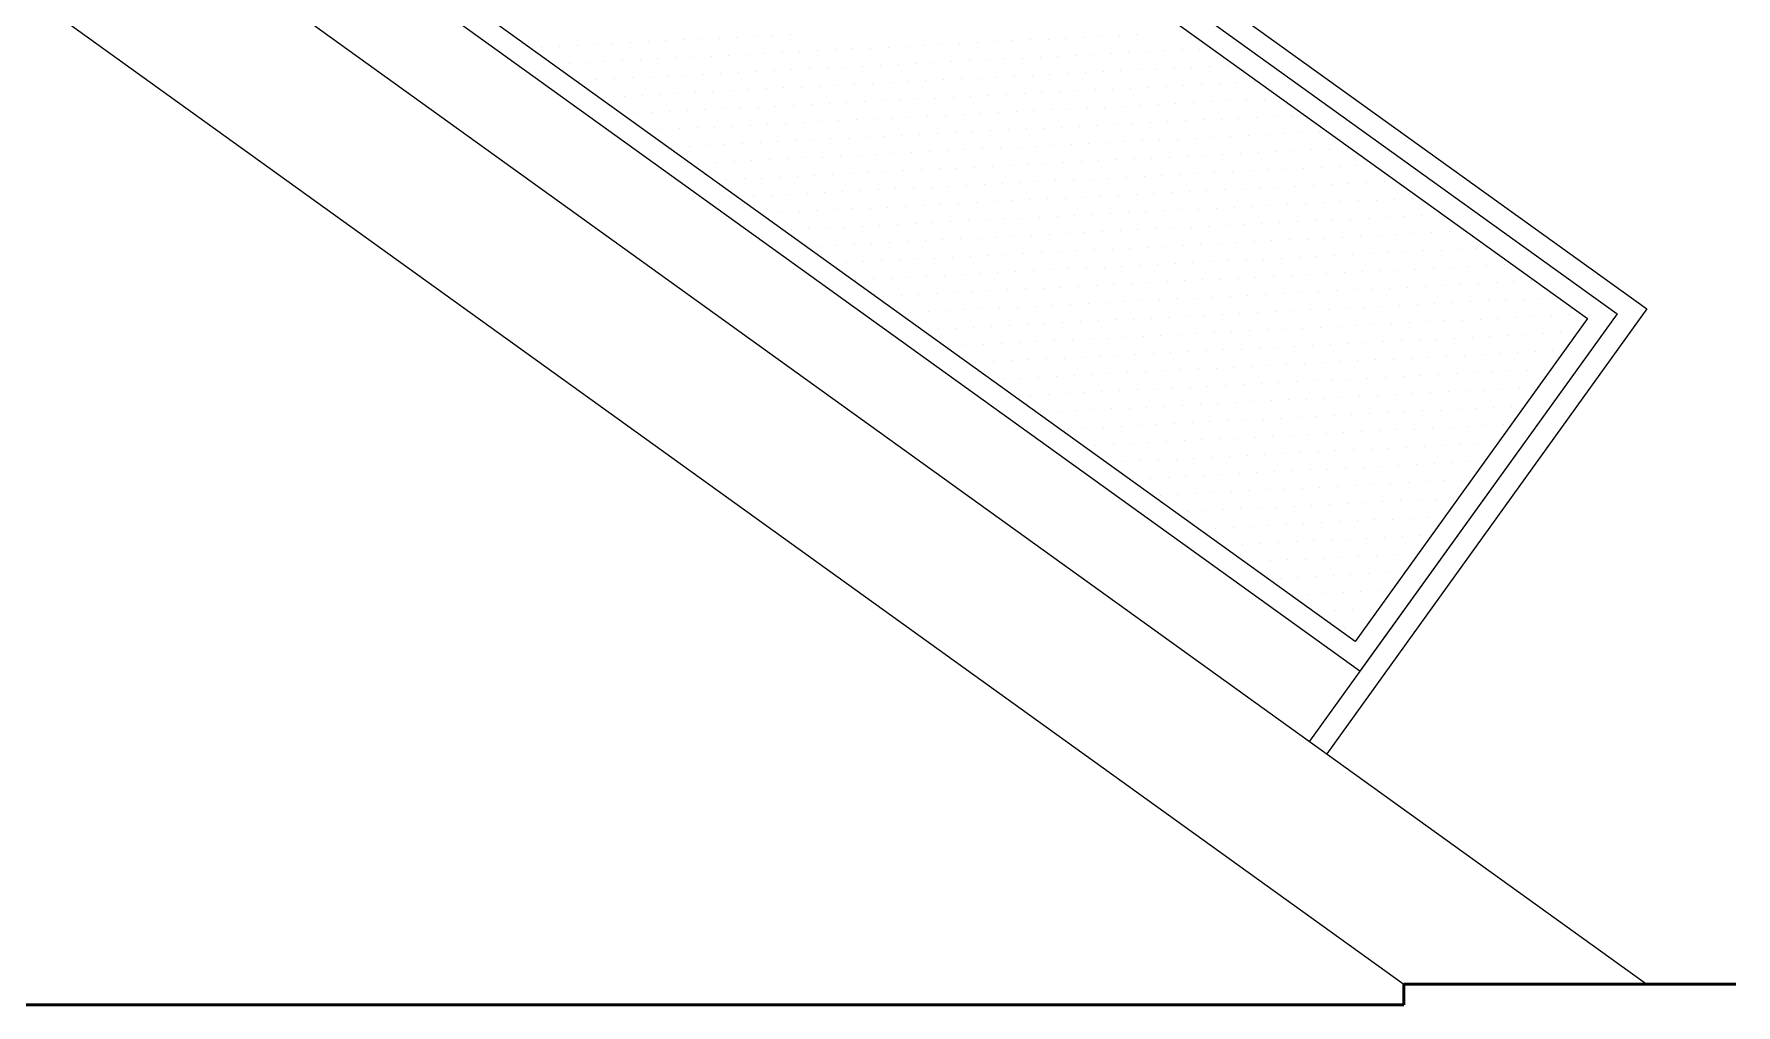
# Model space of a CAD drawing. Header units: inches. Extents: x -1721 to -596, y -6348 to -3031.
# Drawn here: x -795.396 to -792.999, y -3139.215 to -3137.847 of the extents above; entities that cross this region are included whole.
import ezdxf

# ---------------------------------------------------------------- set-up
doc = ezdxf.new("R2010")
doc.units = ezdxf.units.IN
doc.header["$MEASUREMENT"] = 0
doc.layers.add('$0$AA - pareti sezionate', color=236, linetype='Continuous', lineweight=50)
doc.layers.add('$0$AA- arredo', color=8, linetype='Continuous', lineweight=18)

msp = doc.modelspace()

# ---------------------------------------------------------------- linework, layer by layer
at = {"layer": '$0$AA - pareti sezionate'}
for p, q in [((-793.467, -3139.1852), (-792.9994, -3139.1852)), ((-793.467, -3139.1852), (-793.467, -3139.2145)), ((-793.467, -3139.2145), (-806.153, -3139.2145))]:
    msp.add_line(p, q, dxfattribs=at)
at = {"layer": '$0$AA- arredo'}
for p, q in [((-796.6248, -3136.6652), (-793.1248, -3139.1852)), ((-795.3561, -3136.6652), (-793.1666, -3138.241)), ((-795.3048, -3136.6652), (-793.1248, -3138.2342)), ((-796.6248, -3136.9116), (-793.467, -3139.1852)), ((-794.5655, -3137.2342), (-793.1666, -3138.241)), ((-794.5587, -3137.2761), (-793.2085, -3138.2478)), ((-793.5288, -3138.7442), (-794.9277, -3137.7374)), ((-793.5356, -3138.7024), (-794.8858, -3137.7306)), ((-793.1666, -3138.241), (-793.6, -3138.8431)), ((-793.1248, -3138.2342), (-793.5756, -3138.8606)), ((-793.2085, -3138.2478), (-793.5356, -3138.7024)), ((-793.1666, -3138.241), (-793.5288, -3138.7442))]:
    msp.add_line(p, q, dxfattribs=at)
at = {"layer": '$0$AA- arredo', "linetype": 'Continuous'}
for p, q in [((-794.6807, -3137.8652), (-794.6807, -3137.8652)), ((-794.6557, -3137.8639), (-794.6557, -3137.8639)), ((-794.6308, -3137.8626), (-794.6308, -3137.8626)), ((-794.6058, -3137.8614), (-794.6058, -3137.8614)), ((-794.5808, -3137.8601), (-794.5808, -3137.8601)), ((-794.5558, -3137.8588), (-794.5558, -3137.8588)), ((-794.5309, -3137.8576), (-794.5309, -3137.8576)), ((-794.5059, -3137.8563), (-794.5059, -3137.8563)), ((-794.4809, -3137.855), (-794.4809, -3137.855)), ((-794.456, -3137.8537), (-794.456, -3137.8537)), ((-794.431, -3137.8525), (-794.431, -3137.8525)), ((-794.406, -3137.8512), (-794.406, -3137.8512)), ((-794.3811, -3137.8499), (-794.3811, -3137.8499)), ((-794.3561, -3137.8487), (-794.3561, -3137.8487)), ((-794.3311, -3137.8474), (-794.3311, -3137.8474)), ((-794.2425, -3137.8679), (-794.2425, -3137.8679)), ((-794.2175, -3137.8666), (-794.2175, -3137.8666)), ((-794.1925, -3137.8654), (-794.1925, -3137.8654)), ((-794.1676, -3137.8641), (-794.1676, -3137.8641)), ((-794.1426, -3137.8628), (-794.1426, -3137.8628)), ((-794.1176, -3137.8615), (-794.1176, -3137.8615)), ((-794.0927, -3137.8603), (-794.0927, -3137.8603)), ((-794.0677, -3137.859), (-794.0677, -3137.859)), ((-794.0427, -3137.8577), (-794.0427, -3137.8577)), ((-794.0178, -3137.8564), (-794.0178, -3137.8564)), ((-793.9928, -3137.8552), (-793.9928, -3137.8552)), ((-793.9678, -3137.8539), (-793.9678, -3137.8539)), ((-793.9429, -3137.8526), (-793.9429, -3137.8526)), ((-793.9179, -3137.8514), (-793.9179, -3137.8514)), ((-793.8929, -3137.8501), (-793.8929, -3137.8501)), ((-793.868, -3137.8488), (-793.868, -3137.8488)), ((-793.843, -3137.8475), (-793.843, -3137.8475)), ((-793.7543, -3137.8681), (-793.7543, -3137.8681)), ((-794.642, -3137.8883), (-794.642, -3137.8883)), ((-794.617, -3137.887), (-794.617, -3137.887)), ((-794.592, -3137.8857), (-794.592, -3137.8857)), ((-794.5671, -3137.8844), (-794.5671, -3137.8844)), ((-794.5421, -3137.8832), (-794.5421, -3137.8832)), ((-794.5171, -3137.8819), (-794.5171, -3137.8819)), ((-794.4922, -3137.8806), (-794.4922, -3137.8806)), ((-794.4672, -3137.8793), (-794.4672, -3137.8793)), ((-794.4422, -3137.8781), (-794.4422, -3137.8781)), ((-794.4173, -3137.8768), (-794.4173, -3137.8768)), ((-794.3923, -3137.8755), (-794.3923, -3137.8755)), ((-794.3673, -3137.8743), (-794.3673, -3137.8743)), ((-794.3424, -3137.873), (-794.3424, -3137.873)), ((-794.3174, -3137.8717), (-794.3174, -3137.8717)), ((-794.2924, -3137.8704), (-794.2924, -3137.8704)), ((-794.2674, -3137.8692), (-794.2674, -3137.8692)), ((-794.2287, -3137.8922), (-794.2287, -3137.8922)), ((-794.2038, -3137.891), (-794.2038, -3137.891)), ((-794.1788, -3137.8897), (-794.1788, -3137.8897)), ((-794.1538, -3137.8884), (-794.1538, -3137.8884)), ((-794.1289, -3137.8871), (-794.1289, -3137.8871)), ((-794.1039, -3137.8859), (-794.1039, -3137.8859)), ((-794.0789, -3137.8846), (-794.0789, -3137.8846)), ((-794.054, -3137.8833), (-794.054, -3137.8833)), ((-794.029, -3137.882), (-794.029, -3137.882)), ((-794.004, -3137.8808), (-794.004, -3137.8808)), ((-793.979, -3137.8795), (-793.979, -3137.8795)), ((-793.9541, -3137.8782), (-793.9541, -3137.8782)), ((-793.9291, -3137.877), (-793.9291, -3137.877)), ((-793.9041, -3137.8757), (-793.9041, -3137.8757)), ((-793.8792, -3137.8744), (-793.8792, -3137.8744)), ((-793.8542, -3137.8731), (-793.8542, -3137.8731)), ((-793.8292, -3137.8719), (-793.8292, -3137.8719)), ((-793.8043, -3137.8706), (-793.8043, -3137.8706)), ((-793.7793, -3137.8693), (-793.7793, -3137.8693)), ((-793.7156, -3137.8911), (-793.7156, -3137.8911)), ((-794.6282, -3137.9126), (-794.6282, -3137.9126)), ((-794.6032, -3137.9113), (-794.6032, -3137.9113)), ((-794.5783, -3137.91), (-794.5783, -3137.91)), ((-794.5533, -3137.9088), (-794.5533, -3137.9088)), ((-794.5283, -3137.9075), (-794.5283, -3137.9075)), ((-794.5034, -3137.9062), (-794.5034, -3137.9062)), ((-794.4784, -3137.9049), (-794.4784, -3137.9049)), ((-794.4534, -3137.9037), (-794.4534, -3137.9037)), ((-794.4285, -3137.9024), (-794.4285, -3137.9024)), ((-794.4035, -3137.9011), (-794.4035, -3137.9011)), ((-794.3785, -3137.8999), (-794.3785, -3137.8999)), ((-794.3536, -3137.8986), (-794.3536, -3137.8986)), ((-794.3286, -3137.8973), (-794.3286, -3137.8973)), ((-794.3036, -3137.896), (-794.3036, -3137.896)), ((-794.2787, -3137.8948), (-794.2787, -3137.8948)), ((-794.2537, -3137.8935), (-794.2537, -3137.8935)), ((-794.19, -3137.9153), (-794.19, -3137.9153)), ((-794.165, -3137.914), (-794.165, -3137.914)), ((-794.1401, -3137.9127), (-794.1401, -3137.9127)), ((-794.1151, -3137.9115), (-794.1151, -3137.9115)), ((-794.0901, -3137.9102), (-794.0901, -3137.9102)), ((-794.0652, -3137.9089), (-794.0652, -3137.9089)), ((-794.0402, -3137.9077), (-794.0402, -3137.9077)), ((-794.0152, -3137.9064), (-794.0152, -3137.9064)), ((-793.9903, -3137.9051), (-793.9903, -3137.9051)), ((-793.9653, -3137.9038), (-793.9653, -3137.9038)), ((-793.9403, -3137.9026), (-793.9403, -3137.9026)), ((-793.9154, -3137.9013), (-793.9154, -3137.9013)), ((-793.8904, -3137.9), (-793.8904, -3137.9)), ((-793.8654, -3137.8987), (-793.8654, -3137.8987)), ((-793.8405, -3137.8975), (-793.8405, -3137.8975)), ((-793.8155, -3137.8962), (-793.8155, -3137.8962)), ((-793.7905, -3137.8949), (-793.7905, -3137.8949)), ((-793.7656, -3137.8937), (-793.7656, -3137.8937)), ((-793.7406, -3137.8924), (-793.7406, -3137.8924)), ((-793.7019, -3137.9154), (-793.7019, -3137.9154)), ((-793.6769, -3137.9142), (-793.6769, -3137.9142)), ((-794.5895, -3137.9356), (-794.5895, -3137.9356)), ((-794.5645, -3137.9344), (-794.5645, -3137.9344)), ((-794.5395, -3137.9331), (-794.5395, -3137.9331)), ((-794.5146, -3137.9318), (-794.5146, -3137.9318)), ((-794.4896, -3137.9306), (-794.4896, -3137.9306)), ((-794.4646, -3137.9293), (-794.4646, -3137.9293)), ((-794.4397, -3137.928), (-794.4397, -3137.928)), ((-794.4147, -3137.9267), (-794.4147, -3137.9267)), ((-794.3897, -3137.9255), (-794.3897, -3137.9255)), ((-794.3648, -3137.9242), (-794.3648, -3137.9242)), ((-794.3398, -3137.9229), (-794.3398, -3137.9229)), ((-794.3148, -3137.9216), (-794.3148, -3137.9216)), ((-794.2899, -3137.9204), (-794.2899, -3137.9204)), ((-794.2649, -3137.9191), (-794.2649, -3137.9191)), ((-794.2399, -3137.9178), (-794.2399, -3137.9178)), ((-794.215, -3137.9166), (-794.215, -3137.9166)), ((-794.1762, -3137.9396), (-794.1762, -3137.9396)), ((-794.1513, -3137.9383), (-794.1513, -3137.9383)), ((-794.1263, -3137.9371), (-794.1263, -3137.9371)), ((-794.1013, -3137.9358), (-794.1013, -3137.9358)), ((-794.0764, -3137.9345), (-794.0764, -3137.9345)), ((-794.0514, -3137.9333), (-794.0514, -3137.9333)), ((-794.0264, -3137.932), (-794.0264, -3137.932)), ((-794.0015, -3137.9307), (-794.0015, -3137.9307)), ((-793.9765, -3137.9294), (-793.9765, -3137.9294)), ((-793.9515, -3137.9282), (-793.9515, -3137.9282)), ((-793.9266, -3137.9269), (-793.9266, -3137.9269)), ((-793.9016, -3137.9256), (-793.9016, -3137.9256)), ((-793.8766, -3137.9244), (-793.8766, -3137.9244)), ((-793.8517, -3137.9231), (-793.8517, -3137.9231)), ((-793.8267, -3137.9218), (-793.8267, -3137.9218)), ((-793.8017, -3137.9205), (-793.8017, -3137.9205)), ((-793.7768, -3137.9193), (-793.7768, -3137.9193)), ((-793.7518, -3137.918), (-793.7518, -3137.918)), ((-793.7268, -3137.9167), (-793.7268, -3137.9167)), ((-793.6881, -3137.9398), (-793.6881, -3137.9398)), ((-793.6631, -3137.9385), (-793.6631, -3137.9385)), ((-794.5508, -3137.9587), (-794.5508, -3137.9587)), ((-794.5258, -3137.9574), (-794.5258, -3137.9574)), ((-794.5008, -3137.9562), (-794.5008, -3137.9562)), ((-794.4759, -3137.9549), (-794.4759, -3137.9549)), ((-794.4509, -3137.9536), (-794.4509, -3137.9536)), ((-794.4259, -3137.9523), (-794.4259, -3137.9523)), ((-794.401, -3137.9511), (-794.401, -3137.9511)), ((-794.376, -3137.9498), (-794.376, -3137.9498)), ((-794.351, -3137.9485), (-794.351, -3137.9485)), ((-794.3261, -3137.9473), (-794.3261, -3137.9473)), ((-794.3011, -3137.946), (-794.3011, -3137.946)), ((-794.2761, -3137.9447), (-794.2761, -3137.9447)), ((-794.2511, -3137.9434), (-794.2511, -3137.9434)), ((-794.2262, -3137.9422), (-794.2262, -3137.9422)), ((-794.2012, -3137.9409), (-794.2012, -3137.9409)), ((-794.1625, -3137.9639), (-794.1625, -3137.9639)), ((-794.1375, -3137.9627), (-794.1375, -3137.9627)), ((-794.1126, -3137.9614), (-794.1126, -3137.9614)), ((-794.0876, -3137.9601), (-794.0876, -3137.9601)), ((-794.0626, -3137.9589), (-794.0626, -3137.9589)), ((-794.0377, -3137.9576), (-794.0377, -3137.9576)), ((-794.0127, -3137.9563), (-794.0127, -3137.9563)), ((-793.9877, -3137.955), (-793.9877, -3137.955)), ((-793.9627, -3137.9538), (-793.9627, -3137.9538)), ((-793.9378, -3137.9525), (-793.9378, -3137.9525)), ((-793.9128, -3137.9512), (-793.9128, -3137.9512)), ((-793.8878, -3137.95), (-793.8878, -3137.95)), ((-793.8629, -3137.9487), (-793.8629, -3137.9487)), ((-793.8379, -3137.9474), (-793.8379, -3137.9474)), ((-793.8129, -3137.9461), (-793.8129, -3137.9461)), ((-793.788, -3137.9449), (-793.788, -3137.9449)), ((-793.763, -3137.9436), (-793.763, -3137.9436)), ((-793.738, -3137.9423), (-793.738, -3137.9423)), ((-793.7131, -3137.941), (-793.7131, -3137.941)), ((-793.6743, -3137.9641), (-793.6743, -3137.9641)), ((-793.6494, -3137.9628), (-793.6494, -3137.9628)), ((-793.6244, -3137.9616), (-793.6244, -3137.9616)), ((-794.512, -3137.9818), (-794.512, -3137.9818)), ((-794.4871, -3137.9805), (-794.4871, -3137.9805)), ((-794.4621, -3137.9792), (-794.4621, -3137.9792)), ((-794.4371, -3137.9779), (-794.4371, -3137.9779)), ((-794.4122, -3137.9767), (-794.4122, -3137.9767)), ((-794.3872, -3137.9754), (-794.3872, -3137.9754)), ((-794.3622, -3137.9741), (-794.3622, -3137.9741)), ((-794.3373, -3137.9729), (-794.3373, -3137.9729)), ((-794.3123, -3137.9716), (-794.3123, -3137.9716)), ((-794.2873, -3137.9703), (-794.2873, -3137.9703)), ((-794.2624, -3137.969), (-794.2624, -3137.969)), ((-794.2374, -3137.9678), (-794.2374, -3137.9678)), ((-794.2124, -3137.9665), (-794.2124, -3137.9665)), ((-794.1875, -3137.9652), (-794.1875, -3137.9652)), ((-794.1238, -3137.987), (-794.1238, -3137.987)), ((-794.0988, -3137.9857), (-794.0988, -3137.9857)), ((-794.0738, -3137.9845), (-794.0738, -3137.9845)), ((-794.0489, -3137.9832), (-794.0489, -3137.9832)), ((-794.0239, -3137.9819), (-794.0239, -3137.9819)), ((-793.9989, -3137.9806), (-793.9989, -3137.9806)), ((-793.974, -3137.9794), (-793.974, -3137.9794)), ((-793.949, -3137.9781), (-793.949, -3137.9781)), ((-793.924, -3137.9768), (-793.924, -3137.9768)), ((-793.8991, -3137.9756), (-793.8991, -3137.9756)), ((-793.8741, -3137.9743), (-793.8741, -3137.9743)), ((-793.8491, -3137.973), (-793.8491, -3137.973)), ((-793.8242, -3137.9717), (-793.8242, -3137.9717)), ((-793.7992, -3137.9705), (-793.7992, -3137.9705)), ((-793.7742, -3137.9692), (-793.7742, -3137.9692)), ((-793.7493, -3137.9679), (-793.7493, -3137.9679)), ((-793.7243, -3137.9667), (-793.7243, -3137.9667)), ((-793.6993, -3137.9654), (-793.6993, -3137.9654)), ((-793.6356, -3137.9872), (-793.6356, -3137.9872)), ((-793.6107, -3137.9859), (-793.6107, -3137.9859)), ((-793.5857, -3137.9846), (-793.5857, -3137.9846)), ((-794.4983, -3138.0061), (-794.4983, -3138.0061)), ((-794.4733, -3138.0048), (-794.4733, -3138.0048)), ((-794.4483, -3138.0035), (-794.4483, -3138.0035)), ((-794.4234, -3138.0023), (-794.4234, -3138.0023)), ((-794.3984, -3138.001), (-794.3984, -3138.001)), ((-794.3734, -3137.9997), (-794.3734, -3137.9997)), ((-794.3485, -3137.9985), (-794.3485, -3137.9985)), ((-794.3235, -3137.9972), (-794.3235, -3137.9972)), ((-794.2985, -3137.9959), (-794.2985, -3137.9959)), ((-794.2736, -3137.9946), (-794.2736, -3137.9946)), ((-794.2486, -3137.9934), (-794.2486, -3137.9934)), ((-794.2236, -3137.9921), (-794.2236, -3137.9921)), ((-794.1987, -3137.9908), (-794.1987, -3137.9908)), ((-794.1737, -3137.9896), (-794.1737, -3137.9896)), ((-794.1487, -3137.9883), (-794.1487, -3137.9883)), ((-794.11, -3138.0113), (-794.11, -3138.0113)), ((-794.085, -3138.0101), (-794.085, -3138.0101)), ((-794.0601, -3138.0088), (-794.0601, -3138.0088)), ((-794.0351, -3138.0075), (-794.0351, -3138.0075)), ((-794.0101, -3138.0063), (-794.0101, -3138.0063)), ((-793.9852, -3138.005), (-793.9852, -3138.005)), ((-793.9602, -3138.0037), (-793.9602, -3138.0037)), ((-793.9352, -3138.0024), (-793.9352, -3138.0024)), ((-793.9103, -3138.0012), (-793.9103, -3138.0012)), ((-793.8853, -3137.9999), (-793.8853, -3137.9999)), ((-793.8603, -3137.9986), (-793.8603, -3137.9986)), ((-793.8354, -3137.9973), (-793.8354, -3137.9973)), ((-793.8104, -3137.9961), (-793.8104, -3137.9961)), ((-793.7854, -3137.9948), (-793.7854, -3137.9948)), ((-793.7605, -3137.9935), (-793.7605, -3137.9935)), ((-793.7355, -3137.9923), (-793.7355, -3137.9923)), ((-793.7105, -3137.991), (-793.7105, -3137.991)), ((-793.6856, -3137.9897), (-793.6856, -3137.9897)), ((-793.6606, -3137.9884), (-793.6606, -3137.9884)), ((-793.6219, -3138.0115), (-793.6219, -3138.0115)), ((-793.5969, -3138.0102), (-793.5969, -3138.0102)), ((-793.5719, -3138.009), (-793.5719, -3138.009)), ((-793.547, -3138.0077), (-793.547, -3138.0077)), ((-794.4596, -3138.0292), (-794.4596, -3138.0292)), ((-794.4346, -3138.0279), (-794.4346, -3138.0279)), ((-794.4096, -3138.0266), (-794.4096, -3138.0266)), ((-794.3847, -3138.0253), (-794.3847, -3138.0253)), ((-794.3597, -3138.0241), (-794.3597, -3138.0241)), ((-794.3347, -3138.0228), (-794.3347, -3138.0228)), ((-794.3098, -3138.0215), (-794.3098, -3138.0215)), ((-794.2848, -3138.0202), (-794.2848, -3138.0202)), ((-794.2598, -3138.019), (-794.2598, -3138.019)), ((-794.2348, -3138.0177), (-794.2348, -3138.0177)), ((-794.2099, -3138.0164), (-794.2099, -3138.0164)), ((-794.1849, -3138.0152), (-794.1849, -3138.0152)), ((-794.1599, -3138.0139), (-794.1599, -3138.0139)), ((-794.135, -3138.0126), (-794.135, -3138.0126)), ((-794.0963, -3138.0357), (-794.0963, -3138.0357)), ((-794.0713, -3138.0344), (-794.0713, -3138.0344)), ((-794.0463, -3138.0331), (-794.0463, -3138.0331)), ((-794.0214, -3138.0319), (-794.0214, -3138.0319)), ((-793.9964, -3138.0306), (-793.9964, -3138.0306)), ((-793.9714, -3138.0293), (-793.9714, -3138.0293)), ((-793.9464, -3138.028), (-793.9464, -3138.028)), ((-793.9215, -3138.0268), (-793.9215, -3138.0268)), ((-793.8965, -3138.0255), (-793.8965, -3138.0255)), ((-793.8715, -3138.0242), (-793.8715, -3138.0242)), ((-793.8466, -3138.0229), (-793.8466, -3138.0229)), ((-793.8216, -3138.0217), (-793.8216, -3138.0217)), ((-793.7966, -3138.0204), (-793.7966, -3138.0204)), ((-793.7717, -3138.0191), (-793.7717, -3138.0191)), ((-793.7467, -3138.0179), (-793.7467, -3138.0179)), ((-793.7217, -3138.0166), (-793.7217, -3138.0166)), ((-793.6968, -3138.0153), (-793.6968, -3138.0153)), ((-793.6718, -3138.014), (-793.6718, -3138.014)), ((-793.6468, -3138.0128), (-793.6468, -3138.0128)), ((-793.6081, -3138.0358), (-793.6081, -3138.0358)), ((-793.5831, -3138.0346), (-793.5831, -3138.0346)), ((-793.5582, -3138.0333), (-793.5582, -3138.0333)), ((-793.5332, -3138.032), (-793.5332, -3138.032)), ((-794.4208, -3138.0522), (-794.4208, -3138.0522)), ((-794.3959, -3138.0509), (-794.3959, -3138.0509)), ((-794.3709, -3138.0497), (-794.3709, -3138.0497)), ((-794.3459, -3138.0484), (-794.3459, -3138.0484)), ((-794.321, -3138.0471), (-794.321, -3138.0471)), ((-794.296, -3138.0458), (-794.296, -3138.0458)), ((-794.271, -3138.0446), (-794.271, -3138.0446)), ((-794.2461, -3138.0433), (-794.2461, -3138.0433)), ((-794.2211, -3138.042), (-794.2211, -3138.042)), ((-794.1961, -3138.0408), (-794.1961, -3138.0408)), ((-794.1712, -3138.0395), (-794.1712, -3138.0395)), ((-794.1462, -3138.0382), (-794.1462, -3138.0382)), ((-794.1212, -3138.0369), (-794.1212, -3138.0369)), ((-794.0825, -3138.06), (-794.0825, -3138.06)), ((-794.0575, -3138.0587), (-794.0575, -3138.0587)), ((-794.0326, -3138.0575), (-794.0326, -3138.0575)), ((-794.0076, -3138.0562), (-794.0076, -3138.0562)), ((-793.9826, -3138.0549), (-793.9826, -3138.0549)), ((-793.9577, -3138.0536), (-793.9577, -3138.0536)), ((-793.9327, -3138.0524), (-793.9327, -3138.0524)), ((-793.9077, -3138.0511), (-793.9077, -3138.0511)), ((-793.8828, -3138.0498), (-793.8828, -3138.0498)), ((-793.8578, -3138.0486), (-793.8578, -3138.0486)), ((-793.8328, -3138.0473), (-793.8328, -3138.0473)), ((-793.8079, -3138.046), (-793.8079, -3138.046)), ((-793.7829, -3138.0447), (-793.7829, -3138.0447)), ((-793.7579, -3138.0435), (-793.7579, -3138.0435)), ((-793.733, -3138.0422), (-793.733, -3138.0422)), ((-793.708, -3138.0409), (-793.708, -3138.0409)), ((-793.683, -3138.0396), (-793.683, -3138.0396)), ((-793.658, -3138.0384), (-793.658, -3138.0384)), ((-793.6331, -3138.0371), (-793.6331, -3138.0371)), ((-793.5694, -3138.0589), (-793.5694, -3138.0589)), ((-793.5444, -3138.0576), (-793.5444, -3138.0576)), ((-793.5195, -3138.0563), (-793.5195, -3138.0563)), ((-793.4945, -3138.0551), (-793.4945, -3138.0551)), ((-794.3821, -3138.0753), (-794.3821, -3138.0753)), ((-794.3571, -3138.074), (-794.3571, -3138.074)), ((-794.3322, -3138.0727), (-794.3322, -3138.0727)), ((-794.3072, -3138.0715), (-794.3072, -3138.0715)), ((-794.2822, -3138.0702), (-794.2822, -3138.0702)), ((-794.2573, -3138.0689), (-794.2573, -3138.0689)), ((-794.2323, -3138.0676), (-794.2323, -3138.0676)), ((-794.2073, -3138.0664), (-794.2073, -3138.0664)), ((-794.1824, -3138.0651), (-794.1824, -3138.0651)), ((-794.1574, -3138.0638), (-794.1574, -3138.0638)), ((-794.1324, -3138.0625), (-794.1324, -3138.0625)), ((-794.1075, -3138.0613), (-794.1075, -3138.0613)), ((-794.0438, -3138.0831), (-794.0438, -3138.0831)), ((-794.0188, -3138.0818), (-794.0188, -3138.0818)), ((-793.9938, -3138.0805), (-793.9938, -3138.0805)), ((-793.9689, -3138.0792), (-793.9689, -3138.0792)), ((-793.9439, -3138.078), (-793.9439, -3138.078)), ((-793.9189, -3138.0767), (-793.9189, -3138.0767)), ((-793.894, -3138.0754), (-793.894, -3138.0754)), ((-793.869, -3138.0742), (-793.869, -3138.0742)), ((-793.844, -3138.0729), (-793.844, -3138.0729)), ((-793.8191, -3138.0716), (-793.8191, -3138.0716)), ((-793.7941, -3138.0703), (-793.7941, -3138.0703)), ((-793.7691, -3138.0691), (-793.7691, -3138.0691)), ((-793.7442, -3138.0678), (-793.7442, -3138.0678)), ((-793.7192, -3138.0665), (-793.7192, -3138.0665)), ((-793.6942, -3138.0653), (-793.6942, -3138.0653)), ((-793.6693, -3138.064), (-793.6693, -3138.064)), ((-793.6443, -3138.0627), (-793.6443, -3138.0627)), ((-793.6193, -3138.0614), (-793.6193, -3138.0614)), ((-793.5944, -3138.0602), (-793.5944, -3138.0602)), ((-793.5556, -3138.0832), (-793.5556, -3138.0832)), ((-793.5307, -3138.0819), (-793.5307, -3138.0819)), ((-793.5057, -3138.0807), (-793.5057, -3138.0807)), ((-793.4807, -3138.0794), (-793.4807, -3138.0794)), ((-793.4558, -3138.0781), (-793.4558, -3138.0781)), ((-794.3684, -3138.0996), (-794.3684, -3138.0996)), ((-794.3434, -3138.0983), (-794.3434, -3138.0983)), ((-794.3184, -3138.0971), (-794.3184, -3138.0971)), ((-794.2934, -3138.0958), (-794.2934, -3138.0958)), ((-794.2685, -3138.0945), (-794.2685, -3138.0945)), ((-794.2435, -3138.0932), (-794.2435, -3138.0932)), ((-794.2185, -3138.092), (-794.2185, -3138.092)), ((-794.1936, -3138.0907), (-794.1936, -3138.0907)), ((-794.1686, -3138.0894), (-794.1686, -3138.0894)), ((-794.1436, -3138.0882), (-794.1436, -3138.0882)), ((-794.1187, -3138.0869), (-794.1187, -3138.0869)), ((-794.0937, -3138.0856), (-794.0937, -3138.0856)), ((-794.0687, -3138.0843), (-794.0687, -3138.0843)), ((-794.03, -3138.1074), (-794.03, -3138.1074)), ((-794.0051, -3138.1061), (-794.0051, -3138.1061)), ((-793.9801, -3138.1048), (-793.9801, -3138.1048)), ((-793.9551, -3138.1036), (-793.9551, -3138.1036)), ((-793.9301, -3138.1023), (-793.9301, -3138.1023)), ((-793.9052, -3138.101), (-793.9052, -3138.101)), ((-793.8802, -3138.0998), (-793.8802, -3138.0998)), ((-793.8552, -3138.0985), (-793.8552, -3138.0985)), ((-793.8303, -3138.0972), (-793.8303, -3138.0972)), ((-793.8053, -3138.0959), (-793.8053, -3138.0959)), ((-793.7803, -3138.0947), (-793.7803, -3138.0947)), ((-793.7554, -3138.0934), (-793.7554, -3138.0934)), ((-793.7304, -3138.0921), (-793.7304, -3138.0921)), ((-793.7054, -3138.0909), (-793.7054, -3138.0909)), ((-793.6805, -3138.0896), (-793.6805, -3138.0896)), ((-793.6555, -3138.0883), (-793.6555, -3138.0883)), ((-793.6305, -3138.087), (-793.6305, -3138.087)), ((-793.6056, -3138.0858), (-793.6056, -3138.0858)), ((-793.5806, -3138.0845), (-793.5806, -3138.0845)), ((-793.5419, -3138.1076), (-793.5419, -3138.1076)), ((-793.5169, -3138.1063), (-793.5169, -3138.1063)), ((-793.4919, -3138.105), (-793.4919, -3138.105)), ((-793.467, -3138.1037), (-793.467, -3138.1037)), ((-793.442, -3138.1025), (-793.442, -3138.1025)), ((-793.417, -3138.1012), (-793.417, -3138.1012)), ((-794.3296, -3138.1227), (-794.3296, -3138.1227)), ((-794.3047, -3138.1214), (-794.3047, -3138.1214)), ((-794.2797, -3138.1201), (-794.2797, -3138.1201)), ((-794.2547, -3138.1188), (-794.2547, -3138.1188)), ((-794.2298, -3138.1176), (-794.2298, -3138.1176)), ((-794.2048, -3138.1163), (-794.2048, -3138.1163)), ((-794.1798, -3138.115), (-794.1798, -3138.115)), ((-794.1549, -3138.1138), (-794.1549, -3138.1138)), ((-794.1299, -3138.1125), (-794.1299, -3138.1125)), ((-794.1049, -3138.1112), (-794.1049, -3138.1112)), ((-794.08, -3138.1099), (-794.08, -3138.1099)), ((-794.055, -3138.1087), (-794.055, -3138.1087)), ((-794.0163, -3138.1317), (-794.0163, -3138.1317)), ((-793.9913, -3138.1305), (-793.9913, -3138.1305)), ((-793.9663, -3138.1292), (-793.9663, -3138.1292)), ((-793.9414, -3138.1279), (-793.9414, -3138.1279)), ((-793.9164, -3138.1266), (-793.9164, -3138.1266)), ((-793.8914, -3138.1254), (-793.8914, -3138.1254)), ((-793.8665, -3138.1241), (-793.8665, -3138.1241)), ((-793.8415, -3138.1228), (-793.8415, -3138.1228)), ((-793.8165, -3138.1215), (-793.8165, -3138.1215)), ((-793.7916, -3138.1203), (-793.7916, -3138.1203)), ((-793.7666, -3138.119), (-793.7666, -3138.119)), ((-793.7416, -3138.1177), (-793.7416, -3138.1177)), ((-793.7167, -3138.1165), (-793.7167, -3138.1165)), ((-793.6917, -3138.1152), (-793.6917, -3138.1152)), ((-793.6667, -3138.1139), (-793.6667, -3138.1139)), ((-793.6417, -3138.1126), (-793.6417, -3138.1126)), ((-793.6168, -3138.1114), (-793.6168, -3138.1114)), ((-793.5918, -3138.1101), (-793.5918, -3138.1101)), ((-793.5668, -3138.1088), (-793.5668, -3138.1088)), ((-793.5281, -3138.1319), (-793.5281, -3138.1319)), ((-793.5032, -3138.1306), (-793.5032, -3138.1306)), ((-793.4782, -3138.1293), (-793.4782, -3138.1293)), ((-793.4532, -3138.1281), (-793.4532, -3138.1281)), ((-793.4283, -3138.1268), (-793.4283, -3138.1268)), ((-793.4033, -3138.1255), (-793.4033, -3138.1255)), ((-794.2909, -3138.1457), (-794.2909, -3138.1457)), ((-794.2659, -3138.1444), (-794.2659, -3138.1444)), ((-794.241, -3138.1432), (-794.241, -3138.1432)), ((-794.216, -3138.1419), (-794.216, -3138.1419)), ((-794.191, -3138.1406), (-794.191, -3138.1406)), ((-794.1661, -3138.1394), (-794.1661, -3138.1394)), ((-794.1411, -3138.1381), (-794.1411, -3138.1381)), ((-794.1161, -3138.1368), (-794.1161, -3138.1368)), ((-794.0912, -3138.1355), (-794.0912, -3138.1355)), ((-794.0662, -3138.1343), (-794.0662, -3138.1343)), ((-794.0412, -3138.133), (-794.0412, -3138.133)), ((-793.9775, -3138.1548), (-793.9775, -3138.1548)), ((-793.9526, -3138.1535), (-793.9526, -3138.1535)), ((-793.9276, -3138.1522), (-793.9276, -3138.1522)), ((-793.9026, -3138.151), (-793.9026, -3138.151)), ((-793.8777, -3138.1497), (-793.8777, -3138.1497)), ((-793.8527, -3138.1484), (-793.8527, -3138.1484)), ((-793.8277, -3138.1472), (-793.8277, -3138.1472)), ((-793.8028, -3138.1459), (-793.8028, -3138.1459)), ((-793.7778, -3138.1446), (-793.7778, -3138.1446)), ((-793.7528, -3138.1433), (-793.7528, -3138.1433)), ((-793.7279, -3138.1421), (-793.7279, -3138.1421)), ((-793.7029, -3138.1408), (-793.7029, -3138.1408)), ((-793.6779, -3138.1395), (-793.6779, -3138.1395)), ((-793.653, -3138.1382), (-793.653, -3138.1382)), ((-793.628, -3138.137), (-793.628, -3138.137)), ((-793.603, -3138.1357), (-793.603, -3138.1357)), ((-793.5781, -3138.1344), (-793.5781, -3138.1344)), ((-793.5531, -3138.1332), (-793.5531, -3138.1332)), ((-793.4894, -3138.1549), (-793.4894, -3138.1549)), ((-793.4644, -3138.1537), (-793.4644, -3138.1537)), ((-793.4395, -3138.1524), (-793.4395, -3138.1524)), ((-793.4145, -3138.1511), (-793.4145, -3138.1511)), ((-793.3895, -3138.1499), (-793.3895, -3138.1499)), ((-793.3646, -3138.1486), (-793.3646, -3138.1486)), ((-794.2522, -3138.1688), (-794.2522, -3138.1688)), ((-794.2272, -3138.1675), (-794.2272, -3138.1675)), ((-794.2022, -3138.1662), (-794.2022, -3138.1662)), ((-794.1773, -3138.165), (-794.1773, -3138.165)), ((-794.1523, -3138.1637), (-794.1523, -3138.1637)), ((-794.1273, -3138.1624), (-794.1273, -3138.1624)), ((-794.1024, -3138.1611), (-794.1024, -3138.1611)), ((-794.0774, -3138.1599), (-794.0774, -3138.1599)), ((-794.0524, -3138.1586), (-794.0524, -3138.1586)), ((-794.0275, -3138.1573), (-794.0275, -3138.1573)), ((-794.0025, -3138.1561), (-794.0025, -3138.1561)), ((-793.9638, -3138.1791), (-793.9638, -3138.1791)), ((-793.9388, -3138.1778), (-793.9388, -3138.1778)), ((-793.9138, -3138.1766), (-793.9138, -3138.1766)), ((-793.8889, -3138.1753), (-793.8889, -3138.1753)), ((-793.8639, -3138.174), (-793.8639, -3138.174)), ((-793.8389, -3138.1728), (-793.8389, -3138.1728)), ((-793.814, -3138.1715), (-793.814, -3138.1715)), ((-793.789, -3138.1702), (-793.789, -3138.1702)), ((-793.764, -3138.1689), (-793.764, -3138.1689)), ((-793.7391, -3138.1677), (-793.7391, -3138.1677)), ((-793.7141, -3138.1664), (-793.7141, -3138.1664)), ((-793.6891, -3138.1651), (-793.6891, -3138.1651)), ((-793.6642, -3138.1638), (-793.6642, -3138.1638)), ((-793.6392, -3138.1626), (-793.6392, -3138.1626)), ((-793.6142, -3138.1613), (-793.6142, -3138.1613)), ((-793.5893, -3138.16), (-793.5893, -3138.16)), ((-793.5643, -3138.1588), (-793.5643, -3138.1588)), ((-793.5393, -3138.1575), (-793.5393, -3138.1575)), ((-793.5144, -3138.1562), (-793.5144, -3138.1562)), ((-793.4756, -3138.1793), (-793.4756, -3138.1793)), ((-793.4507, -3138.178), (-793.4507, -3138.178)), ((-793.4257, -3138.1767), (-793.4257, -3138.1767)), ((-793.4007, -3138.1755), (-793.4007, -3138.1755)), ((-793.3758, -3138.1742), (-793.3758, -3138.1742)), ((-793.3508, -3138.1729), (-793.3508, -3138.1729)), ((-793.3258, -3138.1716), (-793.3258, -3138.1716)), ((-794.2384, -3138.1931), (-794.2384, -3138.1931)), ((-794.2135, -3138.1918), (-794.2135, -3138.1918)), ((-794.1885, -3138.1906), (-794.1885, -3138.1906)), ((-794.1635, -3138.1893), (-794.1635, -3138.1893)), ((-794.1386, -3138.188), (-794.1386, -3138.188)), ((-794.1136, -3138.1867), (-794.1136, -3138.1867)), ((-794.0886, -3138.1855), (-794.0886, -3138.1855)), ((-794.0637, -3138.1842), (-794.0637, -3138.1842)), ((-794.0387, -3138.1829), (-794.0387, -3138.1829)), ((-794.0137, -3138.1817), (-794.0137, -3138.1817)), ((-793.9887, -3138.1804), (-793.9887, -3138.1804)), ((-793.95, -3138.2034), (-793.95, -3138.2034)), ((-793.9251, -3138.2022), (-793.9251, -3138.2022)), ((-793.9001, -3138.2009), (-793.9001, -3138.2009)), ((-793.8751, -3138.1996), (-793.8751, -3138.1996)), ((-793.8502, -3138.1984), (-793.8502, -3138.1984)), ((-793.8252, -3138.1971), (-793.8252, -3138.1971)), ((-793.8002, -3138.1958), (-793.8002, -3138.1958)), ((-793.7753, -3138.1945), (-793.7753, -3138.1945)), ((-793.7503, -3138.1933), (-793.7503, -3138.1933)), ((-793.7253, -3138.192), (-793.7253, -3138.192)), ((-793.7004, -3138.1907), (-793.7004, -3138.1907)), ((-793.6754, -3138.1895), (-793.6754, -3138.1895)), ((-793.6504, -3138.1882), (-793.6504, -3138.1882)), ((-793.6254, -3138.1869), (-793.6254, -3138.1869)), ((-793.6005, -3138.1856), (-793.6005, -3138.1856)), ((-793.5755, -3138.1844), (-793.5755, -3138.1844)), ((-793.5505, -3138.1831), (-793.5505, -3138.1831)), ((-793.5256, -3138.1818), (-793.5256, -3138.1818)), ((-793.5006, -3138.1805), (-793.5006, -3138.1805)), ((-793.4619, -3138.2036), (-793.4619, -3138.2036)), ((-793.4369, -3138.2023), (-793.4369, -3138.2023)), ((-793.412, -3138.2011), (-793.412, -3138.2011)), ((-793.387, -3138.1998), (-793.387, -3138.1998)), ((-793.362, -3138.1985), (-793.362, -3138.1985)), ((-793.337, -3138.1972), (-793.337, -3138.1972)), ((-793.3121, -3138.196), (-793.3121, -3138.196)), ((-793.2871, -3138.1947), (-793.2871, -3138.1947)), ((-794.1997, -3138.2162), (-794.1997, -3138.2162)), ((-794.1747, -3138.2149), (-794.1747, -3138.2149)), ((-794.1498, -3138.2136), (-794.1498, -3138.2136)), ((-794.1248, -3138.2124), (-794.1248, -3138.2124)), ((-794.0998, -3138.2111), (-794.0998, -3138.2111)), ((-794.0749, -3138.2098), (-794.0749, -3138.2098)), ((-794.0499, -3138.2085), (-794.0499, -3138.2085)), ((-794.0249, -3138.2073), (-794.0249, -3138.2073)), ((-794, -3138.206), (-794, -3138.206)), ((-793.975, -3138.2047), (-793.975, -3138.2047)), ((-793.9113, -3138.2265), (-793.9113, -3138.2265)), ((-793.8863, -3138.2252), (-793.8863, -3138.2252)), ((-793.8614, -3138.224), (-793.8614, -3138.224)), ((-793.8364, -3138.2227), (-793.8364, -3138.2227)), ((-793.8114, -3138.2214), (-793.8114, -3138.2214)), ((-793.7865, -3138.2201), (-793.7865, -3138.2201)), ((-793.7615, -3138.2189), (-793.7615, -3138.2189)), ((-793.7365, -3138.2176), (-793.7365, -3138.2176)), ((-793.7116, -3138.2163), (-793.7116, -3138.2163)), ((-793.6866, -3138.2151), (-793.6866, -3138.2151)), ((-793.6616, -3138.2138), (-793.6616, -3138.2138)), ((-793.6367, -3138.2125), (-793.6367, -3138.2125)), ((-793.6117, -3138.2112), (-793.6117, -3138.2112)), ((-793.5867, -3138.21), (-793.5867, -3138.21)), ((-793.5618, -3138.2087), (-793.5618, -3138.2087)), ((-793.5368, -3138.2074), (-793.5368, -3138.2074)), ((-793.5118, -3138.2062), (-793.5118, -3138.2062)), ((-793.4869, -3138.2049), (-793.4869, -3138.2049)), ((-793.4232, -3138.2267), (-793.4232, -3138.2267)), ((-793.3982, -3138.2254), (-793.3982, -3138.2254)), ((-793.3732, -3138.2241), (-793.3732, -3138.2241)), ((-793.3483, -3138.2228), (-793.3483, -3138.2228)), ((-793.3233, -3138.2216), (-793.3233, -3138.2216)), ((-793.2983, -3138.2203), (-793.2983, -3138.2203)), ((-793.2734, -3138.219), (-793.2734, -3138.219)), ((-794.161, -3138.2392), (-794.161, -3138.2392)), ((-794.136, -3138.238), (-794.136, -3138.238)), ((-794.111, -3138.2367), (-794.111, -3138.2367)), ((-794.0861, -3138.2354), (-794.0861, -3138.2354)), ((-794.0611, -3138.2341), (-794.0611, -3138.2341)), ((-794.0361, -3138.2329), (-794.0361, -3138.2329)), ((-794.0112, -3138.2316), (-794.0112, -3138.2316)), ((-793.9862, -3138.2303), (-793.9862, -3138.2303)), ((-793.9612, -3138.2291), (-793.9612, -3138.2291)), ((-793.9363, -3138.2278), (-793.9363, -3138.2278)), ((-793.8975, -3138.2508), (-793.8975, -3138.2508)), ((-793.8726, -3138.2496), (-793.8726, -3138.2496)), ((-793.8476, -3138.2483), (-793.8476, -3138.2483)), ((-793.8226, -3138.247), (-793.8226, -3138.247)), ((-793.7977, -3138.2457), (-793.7977, -3138.2457)), ((-793.7727, -3138.2445), (-793.7727, -3138.2445)), ((-793.7477, -3138.2432), (-793.7477, -3138.2432)), ((-793.7228, -3138.2419), (-793.7228, -3138.2419)), ((-793.6978, -3138.2407), (-793.6978, -3138.2407)), ((-793.6728, -3138.2394), (-793.6728, -3138.2394)), ((-793.6479, -3138.2381), (-793.6479, -3138.2381)), ((-793.6229, -3138.2368), (-793.6229, -3138.2368)), ((-793.5979, -3138.2356), (-793.5979, -3138.2356)), ((-793.573, -3138.2343), (-793.573, -3138.2343)), ((-793.548, -3138.233), (-793.548, -3138.233)), ((-793.523, -3138.2318), (-793.523, -3138.2318)), ((-793.4981, -3138.2305), (-793.4981, -3138.2305)), ((-793.4731, -3138.2292), (-793.4731, -3138.2292)), ((-793.4481, -3138.2279), (-793.4481, -3138.2279)), ((-793.4094, -3138.251), (-793.4094, -3138.251)), ((-793.3844, -3138.2497), (-793.3844, -3138.2497)), ((-793.3595, -3138.2485), (-793.3595, -3138.2485)), ((-793.3345, -3138.2472), (-793.3345, -3138.2472)), ((-793.3095, -3138.2459), (-793.3095, -3138.2459)), ((-793.2846, -3138.2446), (-793.2846, -3138.2446)), ((-793.2596, -3138.2434), (-793.2596, -3138.2434)), ((-793.2346, -3138.2421), (-793.2346, -3138.2421)), ((-794.1223, -3138.2623), (-794.1223, -3138.2623)), ((-794.0973, -3138.261), (-794.0973, -3138.261)), ((-794.0723, -3138.2597), (-794.0723, -3138.2597)), ((-794.0474, -3138.2585), (-794.0474, -3138.2585)), ((-794.0224, -3138.2572), (-794.0224, -3138.2572)), ((-793.9974, -3138.2559), (-793.9974, -3138.2559)), ((-793.9724, -3138.2547), (-793.9724, -3138.2547)), ((-793.9475, -3138.2534), (-793.9475, -3138.2534)), ((-793.9225, -3138.2521), (-793.9225, -3138.2521)), ((-793.8838, -3138.2752), (-793.8838, -3138.2752)), ((-793.8588, -3138.2739), (-793.8588, -3138.2739)), ((-793.8339, -3138.2726), (-793.8339, -3138.2726)), ((-793.8089, -3138.2714), (-793.8089, -3138.2714)), ((-793.7839, -3138.2701), (-793.7839, -3138.2701)), ((-793.759, -3138.2688), (-793.759, -3138.2688)), ((-793.734, -3138.2675), (-793.734, -3138.2675)), ((-793.709, -3138.2663), (-793.709, -3138.2663)), ((-793.684, -3138.265), (-793.684, -3138.265)), ((-793.6591, -3138.2637), (-793.6591, -3138.2637)), ((-793.6341, -3138.2624), (-793.6341, -3138.2624)), ((-793.6091, -3138.2612), (-793.6091, -3138.2612)), ((-793.5842, -3138.2599), (-793.5842, -3138.2599)), ((-793.5592, -3138.2586), (-793.5592, -3138.2586)), ((-793.5342, -3138.2574), (-793.5342, -3138.2574)), ((-793.5093, -3138.2561), (-793.5093, -3138.2561)), ((-793.4843, -3138.2548), (-793.4843, -3138.2548)), ((-793.4593, -3138.2535), (-793.4593, -3138.2535)), ((-793.4344, -3138.2523), (-793.4344, -3138.2523)), ((-793.3957, -3138.2753), (-793.3957, -3138.2753)), ((-793.3707, -3138.2741), (-793.3707, -3138.2741)), ((-793.3457, -3138.2728), (-793.3457, -3138.2728)), ((-793.3207, -3138.2715), (-793.3207, -3138.2715)), ((-793.2958, -3138.2702), (-793.2958, -3138.2702)), ((-793.2708, -3138.269), (-793.2708, -3138.269)), ((-793.2458, -3138.2677), (-793.2458, -3138.2677)), ((-794.1085, -3138.2866), (-794.1085, -3138.2866)), ((-794.0835, -3138.2853), (-794.0835, -3138.2853)), ((-794.0586, -3138.2841), (-794.0586, -3138.2841)), ((-794.0336, -3138.2828), (-794.0336, -3138.2828)), ((-794.0086, -3138.2815), (-794.0086, -3138.2815)), ((-793.9837, -3138.2803), (-793.9837, -3138.2803)), ((-793.9587, -3138.279), (-793.9587, -3138.279)), ((-793.9337, -3138.2777), (-793.9337, -3138.2777)), ((-793.9088, -3138.2764), (-793.9088, -3138.2764)), ((-793.87, -3138.2995), (-793.87, -3138.2995)), ((-793.8451, -3138.2982), (-793.8451, -3138.2982)), ((-793.8201, -3138.297), (-793.8201, -3138.297)), ((-793.7951, -3138.2957), (-793.7951, -3138.2957)), ((-793.7702, -3138.2944), (-793.7702, -3138.2944)), ((-793.7452, -3138.2931), (-793.7452, -3138.2931)), ((-793.7202, -3138.2919), (-793.7202, -3138.2919)), ((-793.6953, -3138.2906), (-793.6953, -3138.2906)), ((-793.6703, -3138.2893), (-793.6703, -3138.2893)), ((-793.6453, -3138.2881), (-793.6453, -3138.2881)), ((-793.6204, -3138.2868), (-793.6204, -3138.2868)), ((-793.5954, -3138.2855), (-793.5954, -3138.2855)), ((-793.5704, -3138.2842), (-793.5704, -3138.2842)), ((-793.5455, -3138.283), (-793.5455, -3138.283)), ((-793.5205, -3138.2817), (-793.5205, -3138.2817)), ((-793.4955, -3138.2804), (-793.4955, -3138.2804)), ((-793.4706, -3138.2791), (-793.4706, -3138.2791)), ((-793.4456, -3138.2779), (-793.4456, -3138.2779)), ((-793.4206, -3138.2766), (-793.4206, -3138.2766)), ((-793.3569, -3138.2984), (-793.3569, -3138.2984)), ((-793.332, -3138.2971), (-793.332, -3138.2971)), ((-793.307, -3138.2958), (-793.307, -3138.2958)), ((-793.282, -3138.2946), (-793.282, -3138.2946)), ((-793.2571, -3138.2933), (-793.2571, -3138.2933)), ((-794.0698, -3138.3097), (-794.0698, -3138.3097)), ((-794.0448, -3138.3084), (-794.0448, -3138.3084)), ((-794.0198, -3138.3071), (-794.0198, -3138.3071)), ((-793.9949, -3138.3059), (-793.9949, -3138.3059)), ((-793.9699, -3138.3046), (-793.9699, -3138.3046)), ((-793.9449, -3138.3033), (-793.9449, -3138.3033)), ((-793.92, -3138.302), (-793.92, -3138.302)), ((-793.895, -3138.3008), (-793.895, -3138.3008)), ((-793.8313, -3138.3226), (-793.8313, -3138.3226)), ((-793.8063, -3138.3213), (-793.8063, -3138.3213)), ((-793.7814, -3138.32), (-793.7814, -3138.32)), ((-793.7564, -3138.3187), (-793.7564, -3138.3187)), ((-793.7314, -3138.3175), (-793.7314, -3138.3175)), ((-793.7065, -3138.3162), (-793.7065, -3138.3162)), ((-793.6815, -3138.3149), (-793.6815, -3138.3149)), ((-793.6565, -3138.3137), (-793.6565, -3138.3137)), ((-793.6316, -3138.3124), (-793.6316, -3138.3124)), ((-793.6066, -3138.3111), (-793.6066, -3138.3111)), ((-793.5816, -3138.3098), (-793.5816, -3138.3098)), ((-793.5567, -3138.3086), (-793.5567, -3138.3086)), ((-793.5317, -3138.3073), (-793.5317, -3138.3073)), ((-793.5067, -3138.306), (-793.5067, -3138.306)), ((-793.4818, -3138.3047), (-793.4818, -3138.3047)), ((-793.4568, -3138.3035), (-793.4568, -3138.3035)), ((-793.4318, -3138.3022), (-793.4318, -3138.3022)), ((-793.4069, -3138.3009), (-793.4069, -3138.3009)), ((-793.3819, -3138.2997), (-793.3819, -3138.2997)), ((-793.3432, -3138.3227), (-793.3432, -3138.3227)), ((-793.3182, -3138.3214), (-793.3182, -3138.3214)), ((-793.2932, -3138.3202), (-793.2932, -3138.3202)), ((-793.2683, -3138.3189), (-793.2683, -3138.3189)), ((-794.0311, -3138.3327), (-794.0311, -3138.3327)), ((-794.0061, -3138.3315), (-794.0061, -3138.3315)), ((-793.9811, -3138.3302), (-793.9811, -3138.3302)), ((-793.9561, -3138.3289), (-793.9561, -3138.3289)), ((-793.9312, -3138.3276), (-793.9312, -3138.3276)), ((-793.9062, -3138.3264), (-793.9062, -3138.3264)), ((-793.8812, -3138.3251), (-793.8812, -3138.3251)), ((-793.8563, -3138.3238), (-793.8563, -3138.3238)), ((-793.8176, -3138.3469), (-793.8176, -3138.3469)), ((-793.7926, -3138.3456), (-793.7926, -3138.3456)), ((-793.7676, -3138.3443), (-793.7676, -3138.3443)), ((-793.7427, -3138.3431), (-793.7427, -3138.3431)), ((-793.7177, -3138.3418), (-793.7177, -3138.3418)), ((-793.6927, -3138.3405), (-793.6927, -3138.3405)), ((-793.6677, -3138.3393), (-793.6677, -3138.3393)), ((-793.6428, -3138.338), (-793.6428, -3138.338)), ((-793.6178, -3138.3367), (-793.6178, -3138.3367)), ((-793.5928, -3138.3354), (-793.5928, -3138.3354)), ((-793.5679, -3138.3342), (-793.5679, -3138.3342)), ((-793.5429, -3138.3329), (-793.5429, -3138.3329)), ((-793.5179, -3138.3316), (-793.5179, -3138.3316)), ((-793.493, -3138.3304), (-793.493, -3138.3304)), ((-793.468, -3138.3291), (-793.468, -3138.3291)), ((-793.443, -3138.3278), (-793.443, -3138.3278)), ((-793.4181, -3138.3265), (-793.4181, -3138.3265)), ((-793.3931, -3138.3253), (-793.3931, -3138.3253)), ((-793.3681, -3138.324), (-793.3681, -3138.324)), ((-793.3294, -3138.3471), (-793.3294, -3138.3471)), ((-793.3044, -3138.3458), (-793.3044, -3138.3458)), ((-793.2795, -3138.3445), (-793.2795, -3138.3445)), ((-793.9923, -3138.3558), (-793.9923, -3138.3558)), ((-793.9674, -3138.3545), (-793.9674, -3138.3545)), ((-793.9424, -3138.3533), (-793.9424, -3138.3533)), ((-793.9174, -3138.352), (-793.9174, -3138.352)), ((-793.8925, -3138.3507), (-793.8925, -3138.3507)), ((-793.8675, -3138.3494), (-793.8675, -3138.3494)), ((-793.8425, -3138.3482), (-793.8425, -3138.3482)), ((-793.8038, -3138.3712), (-793.8038, -3138.3712)), ((-793.7788, -3138.37), (-793.7788, -3138.37)), ((-793.7539, -3138.3687), (-793.7539, -3138.3687)), ((-793.7289, -3138.3674), (-793.7289, -3138.3674)), ((-793.7039, -3138.3661), (-793.7039, -3138.3661)), ((-793.679, -3138.3649), (-793.679, -3138.3649)), ((-793.654, -3138.3636), (-793.654, -3138.3636)), ((-793.629, -3138.3623), (-793.629, -3138.3623)), ((-793.6041, -3138.361), (-793.6041, -3138.361)), ((-793.5791, -3138.3598), (-793.5791, -3138.3598)), ((-793.5541, -3138.3585), (-793.5541, -3138.3585)), ((-793.5292, -3138.3572), (-793.5292, -3138.3572)), ((-793.5042, -3138.356), (-793.5042, -3138.356)), ((-793.4792, -3138.3547), (-793.4792, -3138.3547)), ((-793.4543, -3138.3534), (-793.4543, -3138.3534)), ((-793.4293, -3138.3521), (-793.4293, -3138.3521)), ((-793.4043, -3138.3509), (-793.4043, -3138.3509)), ((-793.3793, -3138.3496), (-793.3793, -3138.3496)), ((-793.3544, -3138.3483), (-793.3544, -3138.3483)), ((-793.3157, -3138.3714), (-793.3157, -3138.3714)), ((-793.9786, -3138.3801), (-793.9786, -3138.3801)), ((-793.9536, -3138.3789), (-793.9536, -3138.3789)), ((-793.9286, -3138.3776), (-793.9286, -3138.3776)), ((-793.9037, -3138.3763), (-793.9037, -3138.3763)), ((-793.8787, -3138.375), (-793.8787, -3138.375)), ((-793.8537, -3138.3738), (-793.8537, -3138.3738)), ((-793.8288, -3138.3725), (-793.8288, -3138.3725)), ((-793.7651, -3138.3943), (-793.7651, -3138.3943)), ((-793.7401, -3138.393), (-793.7401, -3138.393)), ((-793.7151, -3138.3917), (-793.7151, -3138.3917)), ((-793.6902, -3138.3905), (-793.6902, -3138.3905)), ((-793.6652, -3138.3892), (-793.6652, -3138.3892)), ((-793.6402, -3138.3879), (-793.6402, -3138.3879)), ((-793.6153, -3138.3866), (-793.6153, -3138.3866)), ((-793.5903, -3138.3854), (-793.5903, -3138.3854)), ((-793.5653, -3138.3841), (-793.5653, -3138.3841)), ((-793.5404, -3138.3828), (-793.5404, -3138.3828)), ((-793.5154, -3138.3816), (-793.5154, -3138.3816)), ((-793.4904, -3138.3803), (-793.4904, -3138.3803)), ((-793.4655, -3138.379), (-793.4655, -3138.379)), ((-793.4405, -3138.3777), (-793.4405, -3138.3777)), ((-793.4155, -3138.3765), (-793.4155, -3138.3765)), ((-793.3906, -3138.3752), (-793.3906, -3138.3752)), ((-793.3656, -3138.3739), (-793.3656, -3138.3739)), ((-793.3406, -3138.3727), (-793.3406, -3138.3727)), ((-793.9398, -3138.4032), (-793.9398, -3138.4032)), ((-793.9149, -3138.4019), (-793.9149, -3138.4019)), ((-793.8899, -3138.4006), (-793.8899, -3138.4006)), ((-793.8649, -3138.3994), (-793.8649, -3138.3994)), ((-793.84, -3138.3981), (-793.84, -3138.3981)), ((-793.815, -3138.3968), (-793.815, -3138.3968)), ((-793.79, -3138.3956), (-793.79, -3138.3956)), ((-793.7513, -3138.4186), (-793.7513, -3138.4186)), ((-793.7264, -3138.4173), (-793.7264, -3138.4173)), ((-793.7014, -3138.4161), (-793.7014, -3138.4161)), ((-793.6764, -3138.4148), (-793.6764, -3138.4148)), ((-793.6514, -3138.4135), (-793.6514, -3138.4135)), ((-793.6265, -3138.4123), (-793.6265, -3138.4123)), ((-793.6015, -3138.411), (-793.6015, -3138.411)), ((-793.5765, -3138.4097), (-793.5765, -3138.4097)), ((-793.5516, -3138.4084), (-793.5516, -3138.4084)), ((-793.5266, -3138.4072), (-793.5266, -3138.4072)), ((-793.5016, -3138.4059), (-793.5016, -3138.4059)), ((-793.4767, -3138.4046), (-793.4767, -3138.4046)), ((-793.4517, -3138.4033), (-793.4517, -3138.4033)), ((-793.4267, -3138.4021), (-793.4267, -3138.4021)), ((-793.4018, -3138.4008), (-793.4018, -3138.4008)), ((-793.3768, -3138.3995), (-793.3768, -3138.3995)), ((-793.3518, -3138.3983), (-793.3518, -3138.3983)), ((-793.3269, -3138.397), (-793.3269, -3138.397)), ((-793.9011, -3138.4262), (-793.9011, -3138.4262)), ((-793.8762, -3138.425), (-793.8762, -3138.425)), ((-793.8512, -3138.4237), (-793.8512, -3138.4237)), ((-793.8262, -3138.4224), (-793.8262, -3138.4224)), ((-793.8013, -3138.4212), (-793.8013, -3138.4212)), ((-793.7763, -3138.4199), (-793.7763, -3138.4199)), ((-793.7376, -3138.4429), (-793.7376, -3138.4429)), ((-793.7126, -3138.4417), (-793.7126, -3138.4417)), ((-793.6876, -3138.4404), (-793.6876, -3138.4404)), ((-793.6627, -3138.4391), (-793.6627, -3138.4391)), ((-793.6377, -3138.4379), (-793.6377, -3138.4379)), ((-793.6127, -3138.4366), (-793.6127, -3138.4366)), ((-793.5878, -3138.4353), (-793.5878, -3138.4353)), ((-793.5628, -3138.434), (-793.5628, -3138.434)), ((-793.5378, -3138.4328), (-793.5378, -3138.4328)), ((-793.5129, -3138.4315), (-793.5129, -3138.4315)), ((-793.4879, -3138.4302), (-793.4879, -3138.4302)), ((-793.4629, -3138.429), (-793.4629, -3138.429)), ((-793.438, -3138.4277), (-793.438, -3138.4277)), ((-793.413, -3138.4264), (-793.413, -3138.4264)), ((-793.388, -3138.4251), (-793.388, -3138.4251)), ((-793.363, -3138.4239), (-793.363, -3138.4239)), ((-793.3381, -3138.4226), (-793.3381, -3138.4226)), ((-793.8624, -3138.4493), (-793.8624, -3138.4493)), ((-793.8374, -3138.448), (-793.8374, -3138.448)), ((-793.8125, -3138.4468), (-793.8125, -3138.4468)), ((-793.7875, -3138.4455), (-793.7875, -3138.4455)), ((-793.7625, -3138.4442), (-793.7625, -3138.4442)), ((-793.7238, -3138.4673), (-793.7238, -3138.4673)), ((-793.6988, -3138.466), (-793.6988, -3138.466)), ((-793.6739, -3138.4647), (-793.6739, -3138.4647)), ((-793.6489, -3138.4635), (-793.6489, -3138.4635)), ((-793.6239, -3138.4622), (-793.6239, -3138.4622)), ((-793.599, -3138.4609), (-793.599, -3138.4609)), ((-793.574, -3138.4596), (-793.574, -3138.4596)), ((-793.549, -3138.4584), (-793.549, -3138.4584)), ((-793.5241, -3138.4571), (-793.5241, -3138.4571)), ((-793.4991, -3138.4558), (-793.4991, -3138.4558)), ((-793.4741, -3138.4546), (-793.4741, -3138.4546)), ((-793.4492, -3138.4533), (-793.4492, -3138.4533)), ((-793.4242, -3138.452), (-793.4242, -3138.452)), ((-793.3992, -3138.4507), (-793.3992, -3138.4507)), ((-793.3743, -3138.4495), (-793.3743, -3138.4495)), ((-793.8486, -3138.4736), (-793.8486, -3138.4736)), ((-793.8237, -3138.4724), (-793.8237, -3138.4724)), ((-793.7987, -3138.4711), (-793.7987, -3138.4711)), ((-793.7737, -3138.4698), (-793.7737, -3138.4698)), ((-793.7488, -3138.4685), (-793.7488, -3138.4685)), ((-793.6851, -3138.4903), (-793.6851, -3138.4903)), ((-793.6601, -3138.4891), (-793.6601, -3138.4891)), ((-793.6351, -3138.4878), (-793.6351, -3138.4878)), ((-793.6102, -3138.4865), (-793.6102, -3138.4865)), ((-793.5852, -3138.4852), (-793.5852, -3138.4852)), ((-793.5602, -3138.484), (-793.5602, -3138.484)), ((-793.5353, -3138.4827), (-793.5353, -3138.4827)), ((-793.5103, -3138.4814), (-793.5103, -3138.4814)), ((-793.4853, -3138.4802), (-793.4853, -3138.4802)), ((-793.4604, -3138.4789), (-793.4604, -3138.4789)), ((-793.4354, -3138.4776), (-793.4354, -3138.4776)), ((-793.4104, -3138.4763), (-793.4104, -3138.4763)), ((-793.3855, -3138.4751), (-793.3855, -3138.4751)), ((-793.8099, -3138.4967), (-793.8099, -3138.4967)), ((-793.785, -3138.4954), (-793.785, -3138.4954)), ((-793.76, -3138.4942), (-793.76, -3138.4942)), ((-793.735, -3138.4929), (-793.735, -3138.4929)), ((-793.7101, -3138.4916), (-793.7101, -3138.4916)), ((-793.6713, -3138.5147), (-793.6713, -3138.5147)), ((-793.6464, -3138.5134), (-793.6464, -3138.5134)), ((-793.6214, -3138.5121), (-793.6214, -3138.5121)), ((-793.5964, -3138.5109), (-793.5964, -3138.5109)), ((-793.5715, -3138.5096), (-793.5715, -3138.5096)), ((-793.5465, -3138.5083), (-793.5465, -3138.5083)), ((-793.5215, -3138.507), (-793.5215, -3138.507)), ((-793.4966, -3138.5058), (-793.4966, -3138.5058)), ((-793.4716, -3138.5045), (-793.4716, -3138.5045)), ((-793.4466, -3138.5032), (-793.4466, -3138.5032)), ((-793.4217, -3138.5019), (-793.4217, -3138.5019)), ((-793.3967, -3138.5007), (-793.3967, -3138.5007)), ((-793.7712, -3138.5198), (-793.7712, -3138.5198)), ((-793.7462, -3138.5185), (-793.7462, -3138.5185)), ((-793.7213, -3138.5172), (-793.7213, -3138.5172)), ((-793.6963, -3138.5159), (-793.6963, -3138.5159)), ((-793.6576, -3138.539), (-793.6576, -3138.539)), ((-793.6326, -3138.5377), (-793.6326, -3138.5377)), ((-793.6076, -3138.5365), (-793.6076, -3138.5365)), ((-793.5827, -3138.5352), (-793.5827, -3138.5352)), ((-793.5577, -3138.5339), (-793.5577, -3138.5339)), ((-793.5327, -3138.5326), (-793.5327, -3138.5326)), ((-793.5078, -3138.5314), (-793.5078, -3138.5314)), ((-793.4828, -3138.5301), (-793.4828, -3138.5301)), ((-793.4578, -3138.5288), (-793.4578, -3138.5288)), ((-793.4329, -3138.5275), (-793.4329, -3138.5275)), ((-793.7325, -3138.5428), (-793.7325, -3138.5428)), ((-793.7075, -3138.5415), (-793.7075, -3138.5415)), ((-793.6825, -3138.5403), (-793.6825, -3138.5403)), ((-793.6188, -3138.5621), (-793.6188, -3138.5621)), ((-793.5939, -3138.5608), (-793.5939, -3138.5608)), ((-793.5689, -3138.5595), (-793.5689, -3138.5595)), ((-793.5439, -3138.5582), (-793.5439, -3138.5582)), ((-793.519, -3138.557), (-793.519, -3138.557)), ((-793.494, -3138.5557), (-793.494, -3138.5557)), ((-793.469, -3138.5544), (-793.469, -3138.5544)), ((-793.4441, -3138.5532), (-793.4441, -3138.5532)), ((-793.7187, -3138.5671), (-793.7187, -3138.5671)), ((-793.6938, -3138.5659), (-793.6938, -3138.5659)), ((-793.6688, -3138.5646), (-793.6688, -3138.5646)), ((-793.6438, -3138.5633), (-793.6438, -3138.5633)), ((-793.6051, -3138.5864), (-793.6051, -3138.5864)), ((-793.5801, -3138.5851), (-793.5801, -3138.5851)), ((-793.5552, -3138.5838), (-793.5552, -3138.5838)), ((-793.5302, -3138.5826), (-793.5302, -3138.5826)), ((-793.5052, -3138.5813), (-793.5052, -3138.5813)), ((-793.4803, -3138.58), (-793.4803, -3138.58)), ((-793.4553, -3138.5788), (-793.4553, -3138.5788)), ((-793.68, -3138.5902), (-793.68, -3138.5902)), ((-793.655, -3138.5889), (-793.655, -3138.5889)), ((-793.6301, -3138.5877), (-793.6301, -3138.5877)), ((-793.5913, -3138.6107), (-793.5913, -3138.6107)), ((-793.5664, -3138.6094), (-793.5664, -3138.6094)), ((-793.5414, -3138.6082), (-793.5414, -3138.6082)), ((-793.5164, -3138.6069), (-793.5164, -3138.6069)), ((-793.4915, -3138.6056), (-793.4915, -3138.6056)), ((-793.4665, -3138.6044), (-793.4665, -3138.6044)), ((-793.6413, -3138.6133), (-793.6413, -3138.6133)), ((-793.6163, -3138.612), (-793.6163, -3138.612)), ((-793.5776, -3138.6351), (-793.5776, -3138.6351)), ((-793.5526, -3138.6338), (-793.5526, -3138.6338)), ((-793.5276, -3138.6325), (-793.5276, -3138.6325)), ((-793.5027, -3138.6312), (-793.5027, -3138.6312)), ((-793.6025, -3138.6363), (-793.6025, -3138.6363)), ((-793.5389, -3138.6581), (-793.5389, -3138.6581)), ((-793.5139, -3138.6568), (-793.5139, -3138.6568)), ((-793.5888, -3138.6607), (-793.5888, -3138.6607)), ((-793.5638, -3138.6594), (-793.5638, -3138.6594)), ((-793.5251, -3138.6824), (-793.5251, -3138.6824)), ((-793.5501, -3138.6837), (-793.5501, -3138.6837))]:
    msp.add_line(p, q, dxfattribs=at)

doc.saveas('drawing.dxf')
